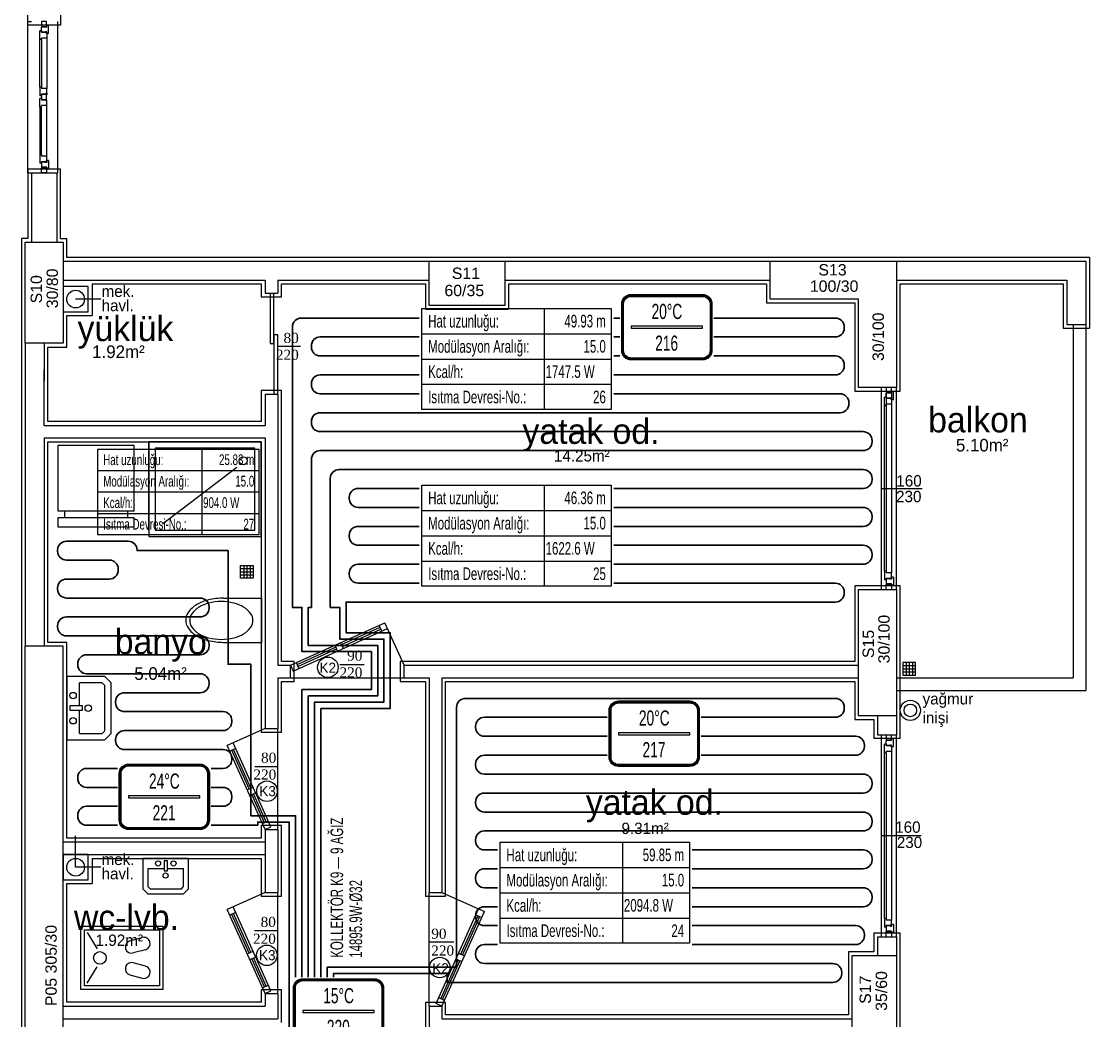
# Model space of a CAD drawing. Header units: centimetres. Extents: x 252602 to 265542, y -444050 to -441150.
# Drawn here: x 257765 to 258611, y -442857 to -442066 of the extents above; entities that cross this region are included whole.
import ezdxf
from ezdxf.enums import TextEntityAlignment as Align

# ---------------------------------------------------------------- set-up
doc = ezdxf.new("R2010")
doc.units = ezdxf.units.CM
for name, color, linetype in [('ROTAS-ISITMA-CAP', 41, 'Continuous'), ('ROTAS-ISITMA-ETIKET', 2, 'Continuous'), ('ROTAS-ISITMA-MAHAL-ETIKET', 2, 'Continuous'), ('ROTAS-MIMARI', 8, 'Continuous'), ('ROTAS-MIMARI-YAZI', 8, 'Continuous')]:
    doc.layers.add(name, color=color, linetype=linetype)
doc.layers.add('ROTAS-ISITMA-PEX', color=1, linetype='Continuous', lineweight=30)
doc.styles.add('arial_1_18', font='arial.ttf', dxfattribs={"height": 0.2})
doc.styles.add('ROTAS-YAZI', font='arial.ttf')

# ---------------------------------------------------------------- blocks, each defined once
blk = doc.blocks.new('ROTAS-YI-MAHAL')
at = {"color": 2, "extrusion": (0, 0, -1)}
for points in [[(35.71, -18.44), (35.71, 18.44, 0.414214), (28.21, 25.94), (-28.21, 25.94, 0.414214), (-35.71, 18.44), (-35.71, -18.44, 0.414214), (-28.21, -25.94), (28.21, -25.94, 0.414214)], [(34.21, -18.44), (34.21, 18.44, 0.414214), (28.21, 24.44), (-28.21, 24.44, 0.414214), (-34.21, 18.44), (-34.21, -18.44, 0.414214), (-28.21, -24.44), (28.21, -24.44, 0.414214)]]:
    blk.add_lwpolyline(points, format="xyb", close=True, dxfattribs=at)
at = {"color": 4, "extrusion": (0, 0, -1)}
for points in [[(35.21, -18.44), (35.21, 18.44, 0.414214), (28.21, 25.44), (-28.21, 25.44, 0.414214), (-35.21, 18.44), (-35.21, -18.44, 0.414214), (-28.21, -25.44), (28.21, -25.44, 0.414214)], [(34.71, -18.44), (34.71, 18.44, 0.414214), (28.21, 24.94), (-28.21, 24.94, 0.414214), (-34.71, 18.44), (-34.71, -18.44, 0.414214), (-28.21, -24.94), (28.21, -24.94, 0.414214)]]:
    blk.add_lwpolyline(points, format="xyb", close=True, dxfattribs=at)
at = {"color": 2, "extrusion": (0, 0, -1)}
blk.add_lwpolyline([(28.21, -0.75), (-28.21, -0.75), (-28.21, 0.75), (28.21, 0.75)], close=True, dxfattribs=at)
at = {"color": 4, "style": 'ROTAS-YAZI', "width": 0.65}
blk.add_attdef('DERECE', (-12.12, 6.47), '', height=12, dxfattribs=at)
at = {"color": 2, "style": 'ROTAS-YAZI', "width": 0.65, "flags": 1}
for tag in ['ALAN', 'MAHAL']:
    blk.add_attdef(tag, (0, 0), '', height=5, dxfattribs=at)
at = {"color": 1, "style": 'ROTAS-YAZI', "width": 0.65}
blk.add_attdef('NO', (-9.26, -18.64), '', height=12, dxfattribs=at)
blk = doc.blocks.new('ROTAS-YI-ETIKET')
at = {"color": 2}
for p, q in [((96.87, 0), (96.87, -80)), ((0, -20), (150, -20)), ((0, -40), (150, -40)), ((0, -60), (150, -60))]:
    blk.add_line(p, q, dxfattribs=at)
at = {"color": 2, "extrusion": (0, 0, -1)}
blk.add_lwpolyline([(-150, 0), (-150, -80), (0, -80), (0, 0)], close=True, dxfattribs=at)
at = {"color": 2, "style": 'ROTAS-YAZI', "width": 0.65}
for s, p in [('Hat uzunluğu:', (5, -10)), ('Modülasyon Aralığı:', (5, -30)), ('Kcal/h:', (5, -50)), ('Isıtma Devresi-No.:', (5, -70))]:
    blk.add_text(s, height=10, dxfattribs=at).set_placement(p, align=Align.MIDDLE_LEFT)
at = {"color": 2, "style": 'ROTAS-YAZI', "width": 0.65, "flags": 1}
for tag in ['ALAN', 'NO', 'DERECE', 'BORU', 'MAHAL']:
    blk.add_attdef(tag, (0, 0), '', height=5, dxfattribs=at)
at = {"color": 2, "style": 'ROTAS-YAZI', "width": 0.65}
for tag, p in [('UZ', (145.7, -14.93)), ('AR', (145.7, -34.94)), ('NO1', (145.7, -75.02))]:
    blk.add_attdef(tag, text='', height=10, dxfattribs=at).set_placement(p, align=Align.RIGHT)
blk.add_attdef('YER', (98.01, -54.93), '', height=10, dxfattribs=at)

msp = doc.modelspace()

# ---------------------------------------------------------------- linework, layer by layer
at = {"layer": 'ROTAS-ISITMA-PEX'}
for points in [[(257987, -442895), (257987, -442595), (258042, -442595), (258042, -442565), (257987, -442565), (257987, -442530), (257979.5, -442530), (257979.5, -442525.75), (257979.5, -442307.75, -0.414214), (257986.5, -442300.75), (258409.5, -442300.75, -0.414214), (258416.5, -442307.75), (258416.5, -442308.75, -0.414214), (258409.5, -442315.75), (258001.5, -442315.75, 0.414214), (257994.5, -442322.75), (257994.5, -442323.75, 0.414214), (258001.5, -442330.75), (258409.5, -442330.75, -0.414214), (258416.5, -442337.75), (258416.5, -442338.75, -0.414214), (258409.5, -442345.75), (258001.5, -442345.75, 0.414214), (257994.5, -442352.75), (257994.5, -442353.75, 0.414214), (258001.5, -442360.75), (258413.14, -442360.75, -0.414214), (258420.14, -442367.75), (258420.14, -442368.75, -0.414214), (258413.14, -442375.75), (258001.5, -442375.75, 0.414214), (257994.5, -442382.75), (257994.5, -442383.75, 0.414214), (258001.5, -442390.75), (258431.5, -442390.75, -0.414214), (258438.5, -442397.75), (258438.5, -442398.75, -0.414214), (258431.5, -442405.75), (258001.5, -442405.75, 0.414214), (257994.5, -442412.75), (257994.5, -442525.75), (257994.5, -442530), (257992, -442530), (257992, -442560), (258047, -442560), (258047, -442600), (257992, -442600), (257992, -442900)], [(257997, -442905), (257997, -442605), (258052, -442605), (258052, -442555), (258017, -442555), (258017, -442530), (258009.5, -442530), (258009.5, -442525.75), (258009.5, -442427.75, -0.414214), (258016.5, -442420.75), (258431.5, -442420.75, -0.414214), (258438.5, -442427.75), (258438.5, -442428.75, -0.414214), (258431.5, -442435.75), (258031.5, -442435.75, 0.414214), (258024.5, -442442.75), (258024.5, -442443.75, 0.414214), (258031.5, -442450.75), (258431.5, -442450.75, -0.414214), (258438.5, -442457.75), (258438.5, -442458.75, -0.414214), (258431.5, -442465.75), (258031.5, -442465.75, 0.414214), (258024.5, -442472.75), (258024.5, -442473.75, 0.414214), (258031.5, -442480.75), (258431.5, -442480.75, -0.414214), (258438.5, -442487.75), (258438.5, -442488.75, -0.414214), (258431.5, -442495.75), (258031.5, -442495.75, 0.414214), (258024.5, -442502.75), (258024.5, -442503.75, 0.414214), (258031.5, -442510.75), (258409.5, -442510.75, -0.414214), (258416.5, -442517.75), (258416.5, -442518.75, -0.414214), (258409.5, -442525.75), (258024.5, -442525.75), (258022, -442525.75), (258022, -442550), (258057, -442550), (258057, -442610), (258002, -442610), (258002, -442910)], [(257982, -442890), (257982, -442695), (257946.5, -442695), (257946.5, -442687.5), (257946.5, -442575), (257928.5, -442575), (257928.5, -442485), (257856.5, -442485), (257856.5, -442484.5, 0.414214), (257849.5, -442477.5), (257800.5, -442477.5, 0.414214), (257793.5, -442484.5), (257793.5, -442485.5, 0.414214), (257800.5, -442492.5), (257834.5, -442492.5, -0.414214), (257841.5, -442499.5), (257841.5, -442500.5, -0.414214), (257834.5, -442507.5), (257800.5, -442507.5, 0.414214), (257793.5, -442514.5), (257793.5, -442515.5, 0.414214), (257800.5, -442522.5), (257906.5, -442522.5, -0.414214), (257913.5, -442529.5), (257913.5, -442530.5, -0.414214), (257906.5, -442537.5), (257800.5, -442537.5, 0.414214), (257793.5, -442544.5), (257793.5, -442545.5, 0.414214), (257800.5, -442552.5), (257906.5, -442552.5, -0.414214), (257913.5, -442559.5), (257913.5, -442560.5, -0.414214), (257906.5, -442567.5), (257816.5, -442567.5, 0.414214), (257809.5, -442574.5), (257809.5, -442575.5, 0.414214), (257816.5, -442582.5), (257906.5, -442582.5, -0.414214), (257913.5, -442589.5), (257913.5, -442590.5, -0.414214), (257906.5, -442597.5), (257846.5, -442597.5, 0.414214), (257839.5, -442604.5), (257839.5, -442605.5, 0.414214), (257846.5, -442612.5), (257924.5, -442612.5, -0.414214), (257931.5, -442619.5), (257931.5, -442620.5, -0.414214), (257924.5, -442627.5), (257846.5, -442627.5, 0.414214), (257839.5, -442634.5), (257839.5, -442635.5, 0.414214), (257846.5, -442642.5), (257924.5, -442642.5, -0.414214), (257931.5, -442649.5), (257931.5, -442650.5, -0.414214), (257924.5, -442657.5), (257816.5, -442657.5, 0.414214), (257809.5, -442664.5), (257809.5, -442665.5, 0.414214), (257816.5, -442672.5), (257924.5, -442672.5, -0.414214), (257931.5, -442679.5), (257931.5, -442680.5, -0.414214), (257924.5, -442687.5), (257816.5, -442687.5, 0.414214), (257809.5, -442694.5), (257809.5, -442695.5, 0.414214), (257816.5, -442702.5), (257931.5, -442702.5), (257952, -442702.5), (257952, -442700), (257977, -442700), (257977, -442885)], [(258007, -442915), (258007, -442815), (258109.5, -442815), (258109.5, -442812), (258109.5, -442609, -0.414214), (258116.5, -442602), (258409.5, -442602, -0.414214), (258416.5, -442609), (258416.5, -442610, -0.414214), (258409.5, -442617), (258131.5, -442617, 0.414214), (258124.5, -442624), (258124.5, -442625, 0.414214), (258131.5, -442632), (258425.5, -442632, -0.414214), (258432.5, -442639), (258432.5, -442640, -0.414214), (258425.5, -442647), (258131.5, -442647, 0.414214), (258124.5, -442654), (258124.5, -442655, 0.414214), (258131.5, -442662), (258431.5, -442662, -0.414214), (258438.5, -442669), (258438.5, -442670, -0.414214), (258431.5, -442677), (258131.5, -442677, 0.414214), (258124.5, -442684), (258124.5, -442685, 0.414214), (258131.5, -442692), (258431.5, -442692, -0.414214), (258438.5, -442699), (258438.5, -442700, -0.414214), (258431.5, -442707), (258131.5, -442707, 0.414214), (258124.5, -442714), (258124.5, -442715, 0.414214), (258131.5, -442722), (258431.5, -442722, -0.414214), (258438.5, -442729), (258438.5, -442730, -0.414214), (258431.5, -442737), (258131.5, -442737, 0.414214), (258124.5, -442744), (258124.5, -442745, 0.414214), (258131.5, -442752), (258431.5, -442752, -0.414214), (258438.5, -442759), (258438.5, -442760, -0.414214), (258431.5, -442767), (258131.5, -442767, 0.414214), (258124.5, -442774), (258124.5, -442775, 0.414214), (258131.5, -442782), (258425.5, -442782, -0.414214), (258432.5, -442789), (258432.5, -442790, -0.414214), (258425.5, -442797), (258131.5, -442797, 0.414214), (258124.5, -442804), (258124.5, -442805, 0.414214), (258131.5, -442812), (258407.5, -442812, -0.414214), (258414.5, -442819), (258414.5, -442820, -0.414214), (258407.5, -442827), (258124.5, -442827), (258102, -442827), (258102, -442820), (258012, -442820), (258012, -442920)]]:
    msp.add_lwpolyline(points, format="xyb", dxfattribs=at)
at = {"layer": 'ROTAS-MIMARI', "ltscale": 0.03}
for p, q in [((257769.82, -442068.76), (257769.82, -442058.76)), ((257795.82, -442058.76), (257795.82, -442068.76)), ((257769.82, -442185.76), (257769.82, -442065.76)), ((257769.82, -442065.76), (257772.82, -442065.76)), ((257795.82, -442068.76), (257769.82, -442068.76)), ((257784.82, -442065.76), (257780.82, -442065.76)), ((257780.82, -442065.76), (257780.82, -442069.76)), ((257784.82, -442069.76), (257784.82, -442065.76)), ((257793.82, -442185.76), (257793.82, -442065.76)), ((257779.42, -442080.18), (257779.42, -442073.38)), ((257780.82, -442073.38), (257779.42, -442073.38)), ((257780.82, -442069.76), (257784.82, -442069.76)), ((257785.02, -442070.28), (257780.82, -442070.28)), ((257780.82, -442074.28), (257780.82, -442070.28)), ((257780.82, -442073.38), (257780.82, -442074.58)), ((257784.02, -442074.28), (257780.82, -442074.28)), ((257784.02, -442074.58), (257780.82, -442074.58)), ((257785.02, -442073.98), (257784.02, -442073.98)), ((257784.02, -442074.28), (257784.02, -442073.98)), ((257784.02, -442074.88), (257784.02, -442074.58)), ((257784.52, -442074.88), (257784.02, -442074.88)), ((257785.02, -442074.58), (257784.52, -442074.58)), ((257784.52, -442074.88), (257784.52, -442074.58)), ((257785.02, -442070.28), (257785.02, -442069.08)), ((257786.42, -442069.08), (257785.02, -442069.08)), ((257785.02, -442075.48), (257785.02, -442073.98)), ((257785.02, -442074.58), (257785.02, -442078.98)), ((257786.42, -442075.48), (257785.02, -442075.48)), ((257786.42, -442075.48), (257786.42, -442069.08)), ((257780.82, -442080.18), (257779.42, -442080.18)), ((257779.42, -442117.86), (257779.42, -442080.18)), ((257780.82, -442080.18), (257780.82, -442078.98)), ((257785.02, -442078.98), (257780.82, -442078.98)), ((257780.82, -442080.18), (257780.82, -442117.86)), ((257785.02, -442078.98), (257785.02, -442119.06)), ((257780.82, -442117.86), (257779.42, -442117.86)), ((257779.42, -442117.86), (257779.42, -442124.66)), ((257780.82, -442117.86), (257780.82, -442119.06)), ((257785.02, -442119.06), (257780.82, -442119.06)), ((257785.02, -442123.46), (257785.02, -442119.06)), ((257780.82, -442124.66), (257779.42, -442124.66)), ((257779.42, -442133.66), (257779.42, -442126.86)), ((257780.82, -442126.86), (257779.42, -442126.86)), ((257780.82, -442124.66), (257780.82, -442123.46)), ((257784.02, -442123.46), (257780.82, -442123.46)), ((257784.02, -442123.76), (257780.82, -442123.76)), ((257784.82, -442123.76), (257780.82, -442123.76)), ((257780.82, -442123.76), (257780.82, -442127.76)), ((257780.82, -442127.76), (257780.82, -442128.06)), ((257780.82, -442127.76), (257784.82, -442127.76)), ((257784.52, -442123.16), (257784.02, -442123.16)), ((257784.02, -442123.16), (257784.02, -442123.46)), ((257784.52, -442123.16), (257784.52, -442123.46)), ((257785.02, -442123.46), (257784.52, -442123.46)), ((257784.82, -442127.76), (257784.82, -442123.76)), ((257785.02, -442124.06), (257784.82, -442124.06)), ((257785.02, -442122.56), (257785.02, -442124.06)), ((257780.82, -442133.66), (257779.42, -442133.66)), ((257779.42, -442133.66), (257779.42, -442171.36)), ((257785.02, -442128.06), (257780.82, -442128.06)), ((257780.82, -442133.66), (257780.82, -442132.46)), ((257785.02, -442132.46), (257780.82, -442132.46)), ((257780.82, -442171.36), (257780.82, -442133.66)), ((257784.02, -442128.36), (257784.02, -442128.06)), ((257784.52, -442128.36), (257784.02, -442128.36)), ((257785.02, -442128.06), (257784.52, -442128.06)), ((257784.52, -442128.36), (257784.52, -442128.06)), ((257785.02, -442172.56), (257785.02, -442128.06)), ((257780.82, -442171.36), (257779.42, -442171.36)), ((257779.42, -442171.36), (257779.42, -442178.16)), ((257780.82, -442178.16), (257779.42, -442178.16)), ((257780.82, -442171.36), (257780.82, -442172.56)), ((257785.02, -442172.56), (257780.82, -442172.56)), ((257780.82, -442178.16), (257780.82, -442176.96)), ((257784.02, -442176.96), (257780.82, -442176.96)), ((257780.82, -442177.26), (257780.82, -442181.26)), ((257784.02, -442177.26), (257780.82, -442177.26)), ((257784.52, -442176.66), (257784.02, -442176.66)), ((257784.02, -442176.66), (257784.02, -442176.96)), ((257784.02, -442177.26), (257784.02, -442177.56)), ((257785.02, -442177.56), (257784.02, -442177.56)), ((257784.52, -442176.66), (257784.52, -442176.96)), ((257785.02, -442176.96), (257784.52, -442176.96)), ((257785.02, -442176.96), (257785.02, -442172.56)), ((257786.42, -442176.06), (257785.02, -442176.06)), ((257785.02, -442176.06), (257785.02, -442177.56)), ((257786.42, -442176.06), (257786.42, -442182.46)), ((257769.82, -442182.76), (257769.82, -442237.76)), ((257795.82, -442182.76), (257769.82, -442182.76)), ((257769.82, -442185.76), (257772.82, -442185.76)), ((257772.82, -442185.76), (257772.82, -442240.76)), ((257772.82, -442185.76), (257792.82, -442185.76)), ((257785.02, -442181.26), (257780.82, -442181.26)), ((257780.82, -442185.76), (257780.82, -442181.76)), ((257780.82, -442181.76), (257784.82, -442181.76)), ((257784.82, -442185.76), (257780.82, -442185.76)), ((257784.82, -442181.76), (257784.82, -442185.76)), ((257785.02, -442181.26), (257785.02, -442182.46)), ((257786.42, -442182.46), (257785.02, -442182.46)), ((257787.82, -442185.76), (257793.82, -442185.76)), ((257792.82, -442185.76), (257792.82, -442240.76)), ((257795.82, -442237.76), (257795.82, -442182.76)), ((257769.82, -442237.76), (257764.82, -442237.76)), ((257764.82, -442237.76), (257764.82, -442320.76)), ((257795.82, -442237.76), (257800.82, -442237.76)), ((257800.82, -442252.76), (257800.82, -442237.76)), ((258087.82, -442252.76), (257800.82, -442252.76)), ((258147.82, -442252.76), (258087.82, -442252.76)), ((258610.82, -442252.76), (258147.82, -442252.76)), ((258610.82, -442252.76), (258610.82, -442308.76)), ((257797.82, -442255.76), (258087.82, -442255.76)), ((258147.82, -442255.76), (258357.82, -442255.76)), ((257797.82, -442270.76), (257957.82, -442270.76)), ((257957.82, -442270.76), (257957.82, -442281.05)), ((257967.82, -442270.76), (258087.82, -442270.76)), ((257967.82, -442270.76), (257967.82, -442281.05)), ((258147.82, -442270.76), (258357.82, -442270.76)), ((258457.82, -442270.76), (258592.82, -442270.76)), ((258592.82, -442270.76), (258592.82, -442305.76)), ((257817.82, -442275.76), (257797.82, -442275.76)), ((257797.82, -442275.76), (257797.82, -442295.76)), ((257817.82, -442295.76), (257817.82, -442275.76)), ((257820.82, -442273.76), (257954.82, -442273.76)), ((257820.82, -442273.76), (257820.82, -442298.76)), ((257954.82, -442273.76), (257954.82, -442284.05)), ((257970.82, -442284.05), (257970.82, -442273.76)), ((257970.82, -442273.76), (258084.82, -442273.76)), ((258084.82, -442273.76), (258084.82, -442293.76)), ((258150.82, -442293.76), (258150.82, -442273.76)), ((258150.82, -442273.76), (258354.82, -442273.76)), ((258354.82, -442273.76), (258354.82, -442288.76)), ((258460.82, -442358.76), (258460.82, -442273.76)), ((258460.82, -442273.76), (258589.82, -442273.76)), ((258589.82, -442273.76), (258589.82, -442308.76)), ((257827.82, -442285.76), (257807.82, -442285.76)), ((257954.82, -442284.05), (257970.82, -442284.05)), ((257957.82, -442281.05), (257967.82, -442281.05)), ((257961.82, -442281.05), (257961.82, -442321.05)), ((257964.82, -442321.05), (257964.82, -442281.05)), ((258354.82, -442288.76), (258424.82, -442288.76)), ((258424.82, -442288.76), (258424.82, -442358.76)), ((257797.82, -442295.76), (257817.82, -442295.76)), ((258084.82, -442293.76), (258150.82, -442293.76)), ((257800.82, -442323.76), (257800.82, -442298.76)), ((257800.82, -442298.76), (257820.82, -442298.76)), ((257964.82, -442314.08), (257964.82, -442361.05)), ((257967.82, -442314.08), (257964.82, -442314.08)), ((257967.82, -442361.05), (257967.82, -442314.08)), ((258589.82, -442308.76), (258610.82, -442308.76)), ((258592.82, -442305.76), (258607.82, -442305.76)), ((257764.82, -442320.76), (257764.82, -442560.76)), ((257767.82, -442320.76), (257767.82, -442560.76)), ((257782.82, -442320.76), (257782.82, -442350.76)), ((257961.82, -442321.05), (257964.82, -442321.05)), ((257785.82, -442382.76), (257785.82, -442323.76)), ((257785.82, -442323.76), (257800.82, -442323.76)), ((257967.82, -442323.06), (257985.94, -442323.06)), ((257782.82, -442385.76), (257782.82, -442341.76)), ((258457.82, -442355.76), (258442.82, -442355.76)), ((258446.01, -442515.76), (258446.01, -442355.76)), ((258449.82, -442355.76), (258449.82, -442359.76)), ((258453.82, -442359.76), (258453.82, -442355.76)), ((258457.82, -442515.76), (258457.82, -442355.76)), ((257970.82, -442358.05), (257954.82, -442358.05)), ((257954.82, -442358.05), (257954.82, -442382.76)), ((257957.82, -442361.05), (257957.82, -442385.76)), ((257957.82, -442361.05), (257967.82, -442361.05)), ((257964.82, -442361.05), (257967.82, -442361.05)), ((257967.82, -442361.05), (257967.82, -442575.76)), ((257970.82, -442572.76), (257970.82, -442358.05)), ((258424.82, -442358.76), (258439.82, -442358.76)), ((258439.82, -442358.76), (258460.82, -442358.76)), ((258448.42, -442501.36), (258448.42, -442363.36)), ((258449.82, -442363.36), (258448.42, -442363.36)), ((258448.42, -442370.16), (258448.42, -442363.36)), ((258449.82, -442359.76), (258453.82, -442359.76)), ((258449.82, -442360.26), (258449.82, -442501.36)), ((258449.82, -442364.26), (258449.82, -442360.26)), ((258454.02, -442360.26), (258449.82, -442360.26)), ((258449.82, -442363.36), (258449.82, -442364.56)), ((258453.02, -442364.26), (258449.82, -442364.26)), ((258453.02, -442364.56), (258449.82, -442364.56)), ((258453.02, -442364.26), (258453.02, -442363.96)), ((258454.02, -442363.96), (258453.02, -442363.96)), ((258453.02, -442364.86), (258453.02, -442364.56)), ((258453.52, -442364.86), (258453.02, -442364.86)), ((258453.52, -442364.86), (258453.52, -442364.56)), ((258454.02, -442364.56), (258453.52, -442364.56)), ((258454.02, -442359.06), (258454.02, -442502.56)), ((258455.42, -442359.06), (258454.02, -442359.06)), ((258454.02, -442360.26), (258454.02, -442359.06)), ((258454.02, -442365.46), (258454.02, -442363.96)), ((258454.02, -442364.56), (258454.02, -442368.96)), ((258455.42, -442365.46), (258455.42, -442359.06)), ((258449.82, -442370.16), (258448.42, -442370.16)), ((258454.02, -442368.96), (258449.82, -442368.96)), ((258449.82, -442370.16), (258449.82, -442368.96)), ((258455.42, -442365.46), (258454.02, -442365.46)), ((257782.82, -442385.76), (257957.82, -442385.76)), ((257954.82, -442382.76), (257785.82, -442382.76)), ((257782.82, -442395.76), (257957.82, -442395.76)), ((257782.82, -442395.76), (257782.82, -442560.76)), ((257785.82, -442557.76), (257785.82, -442398.76)), ((257785.82, -442398.76), (257954.82, -442398.76)), ((257865.82, -442468.76), (257865.82, -442398.76)), ((257954.82, -442398.76), (257954.82, -442628.76)), ((257957.82, -442395.76), (257957.82, -442625.76)), ((258446.01, -442435.76), (258478.33, -442435.74)), ((257938.43, -442506.71), (257938.43, -442496.71)), ((257938.43, -442496.71), (257948.43, -442496.71)), ((257938.43, -442499.18), (257948.43, -442499.18)), ((257940.9, -442496.71), (257940.9, -442506.71)), ((257943.51, -442496.71), (257943.51, -442506.71)), ((257946.13, -442496.71), (257946.13, -442506.71)), ((257948.43, -442496.71), (257948.43, -442506.71)), ((257938.43, -442501.71), (257948.43, -442501.71)), ((257938.43, -442504.24), (257948.43, -442504.24)), ((257948.43, -442506.71), (257938.43, -442506.71)), ((258449.82, -442501.36), (258448.42, -442501.36)), ((258448.42, -442501.36), (258448.42, -442508.16)), ((258449.82, -442508.16), (258448.42, -442508.16)), ((258449.82, -442501.36), (258449.82, -442502.56)), ((258454.02, -442502.56), (258449.82, -442502.56)), ((258449.82, -442508.16), (258449.82, -442506.96)), ((258453.02, -442506.96), (258449.82, -442506.96)), ((258449.82, -442507.26), (258449.82, -442511.26)), ((258453.02, -442507.26), (258449.82, -442507.26)), ((258453.52, -442506.66), (258453.02, -442506.66)), ((258453.02, -442506.66), (258453.02, -442506.96)), ((258453.02, -442507.26), (258453.02, -442507.56)), ((258454.02, -442507.56), (258453.02, -442507.56)), ((258453.52, -442506.66), (258453.52, -442506.96)), ((258454.02, -442506.96), (258453.52, -442506.96)), ((258454.02, -442506.96), (258454.02, -442502.56)), ((258455.42, -442506.06), (258454.02, -442506.06)), ((258454.02, -442506.06), (258454.02, -442507.56)), ((258455.42, -442506.06), (258455.42, -442512.46)), ((258439.82, -442512.76), (258424.82, -442512.76)), ((258424.82, -442512.76), (258424.82, -442572.76)), ((258460.82, -442512.76), (258439.82, -442512.76)), ((258454.02, -442511.26), (258449.82, -442511.26)), ((258449.82, -442515.76), (258449.82, -442511.76)), ((258449.82, -442511.76), (258453.82, -442511.76)), ((258453.82, -442511.76), (258453.82, -442515.76)), ((258454.02, -442511.26), (258454.02, -442512.46)), ((258455.42, -442512.46), (258454.02, -442512.46)), ((258460.82, -442515.76), (258460.82, -442512.76)), ((258460.82, -442585.76), (258460.82, -442515.76)), ((257924.95, -442522.62), (257954.88, -442522.62)), ((257954.88, -442522.62), (257954.88, -442557.66)), ((257977.9, -442575.76), (258052.78, -442542.12)), ((258067.9, -442575.76), (258052.78, -442542.12)), ((257979.95, -442580.32), (258054.83, -442546.68)), ((258018.29, -442559.4), (258048.89, -442545.65)), ((258018.93, -442560.84), (258049.53, -442547.09)), ((258050.27, -442548.73), (258048.22, -442544.17)), ((257800.82, -442557.76), (257785.82, -442557.76)), ((257800.82, -442712.76), (257800.82, -442557.76)), ((257924.95, -442557.62), (257954.84, -442557.62)), ((258017.62, -442557.92), (258019.67, -442562.48)), ((257764.82, -442560.76), (257764.82, -442585.76)), ((257983.13, -442575.2), (258013.73, -442561.45)), ((257983.77, -442576.64), (258014.37, -442562.89)), ((258013.06, -442559.97), (258015.11, -442564.53)), ((257967.82, -442575.76), (257977.9, -442575.76)), ((257980.9, -442572.76), (257970.82, -442572.76)), ((257977.9, -442585.76), (257977.9, -442575.76)), ((257977.9, -442575.76), (257979.95, -442580.32)), ((257980.9, -442588.76), (257980.9, -442572.76)), ((257982.46, -442573.71), (257984.51, -442578.28)), ((258016.9, -442575.22), (258036.23, -442575.22)), ((258424.82, -442572.76), (258064.9, -442572.76)), ((258064.9, -442572.76), (258064.9, -442588.76)), ((258067.9, -442575.76), (258427.82, -442575.76)), ((258067.9, -442585.76), (258067.9, -442575.76)), ((258472.94, -442573.56), (258462.94, -442573.56)), ((258462.94, -442573.56), (258462.94, -442583.56)), ((258462.94, -442576.03), (258472.94, -442576.03)), ((258465.41, -442573.56), (258465.41, -442583.56)), ((258468.02, -442573.56), (258468.02, -442583.56)), ((258470.64, -442573.56), (258470.64, -442583.56)), ((258472.94, -442583.56), (258472.94, -442573.56)), ((258462.94, -442578.56), (258472.94, -442578.56)), ((258462.94, -442581.09), (258472.94, -442581.09)), ((258462.94, -442583.56), (258472.94, -442583.56)), ((257764.82, -442585.76), (257764.82, -442790.76)), ((257967.82, -442585.76), (257967.82, -442625.76)), ((257967.82, -442585.76), (257977.9, -442585.76)), ((257970.82, -442628.76), (257970.82, -442588.76)), ((257970.82, -442588.76), (257980.9, -442588.76)), ((257977.9, -442585.76), (258067.9, -442585.76)), ((258064.9, -442588.76), (258084.82, -442588.76)), ((258067.9, -442585.76), (258087.82, -442585.76)), ((258084.82, -442588.76), (258084.82, -442758.76)), ((258087.82, -442585.76), (258087.82, -442755.76)), ((258097.82, -442585.76), (258097.82, -442755.76)), ((258097.82, -442585.76), (258427.82, -442585.76)), ((258100.82, -442758.76), (258100.82, -442588.76)), ((258100.82, -442588.76), (258424.82, -442588.76)), ((258424.82, -442588.76), (258424.82, -442618.76)), ((258460.82, -442633.76), (258460.82, -442585.76)), ((258442.82, -442615.76), (258442.82, -442630.76)), ((258457.82, -442615.76), (258457.82, -442630.76)), ((257957.82, -442625.76), (257927.92, -442639.2)), ((257957.82, -442625.76), (257967.82, -442625.76)), ((257967.82, -442705.76), (257967.82, -442625.76)), ((258424.82, -442618.76), (258439.82, -442618.76)), ((258439.82, -442618.76), (258439.82, -442633.76)), ((257954.82, -442628.76), (257970.82, -442628.76)), ((258460.82, -442633.76), (258439.82, -442633.76)), ((258442.82, -442630.76), (258457.82, -442630.76)), ((258446.01, -442790.76), (258446.01, -442630.76)), ((258449.82, -442630.76), (258449.82, -442634.76)), ((258449.82, -442634.76), (258453.82, -442634.76)), ((258454.02, -442635.26), (258449.82, -442635.26)), ((258449.82, -442639.26), (258449.82, -442635.26)), ((258453.82, -442634.76), (258453.82, -442630.76)), ((258454.02, -442635.26), (258454.02, -442634.06)), ((258455.42, -442634.06), (258454.02, -442634.06)), ((258455.42, -442640.46), (258455.42, -442634.06)), ((258457.82, -442790.76), (258457.82, -442630.76)), ((257957.82, -442705.76), (257927.92, -442639.2)), ((257934.53, -442641.71), (257929.97, -442643.76)), ((257945.2, -442673.7), (257931.45, -442643.1)), ((257962.39, -442703.71), (257932.48, -442637.15)), ((257946.64, -442673.05), (257932.89, -442642.45)), ((258448.42, -442645.16), (258448.42, -442638.36)), ((258449.82, -442638.36), (258448.42, -442638.36)), ((258449.82, -442638.36), (258449.82, -442639.56)), ((258453.02, -442639.26), (258449.82, -442639.26)), ((258453.02, -442639.56), (258449.82, -442639.56)), ((258449.82, -442645.16), (258449.82, -442643.96)), ((258454.02, -442643.96), (258449.82, -442643.96)), ((258454.02, -442638.96), (258453.02, -442638.96)), ((258453.02, -442639.26), (258453.02, -442638.96)), ((258453.02, -442639.86), (258453.02, -442639.56)), ((258453.52, -442639.86), (258453.02, -442639.86)), ((258454.02, -442639.56), (258453.52, -442639.56)), ((258453.52, -442639.86), (258453.52, -442639.56)), ((258454.02, -442640.46), (258454.02, -442638.96)), ((258454.02, -442639.56), (258454.02, -442643.96)), ((258455.42, -442640.46), (258454.02, -442640.46)), ((258454.02, -442643.96), (258454.02, -442777.56)), ((258448.42, -442776.36), (258448.42, -442645.16)), ((258449.82, -442645.16), (258448.42, -442645.16)), ((258449.82, -442645.16), (258449.82, -442776.36)), ((257949.71, -442656.04), (257967.82, -442656.04)), ((257943.72, -442674.36), (257948.28, -442672.31)), ((257945.76, -442678.92), (257950.33, -442676.87)), ((257958.7, -442699.89), (257948.69, -442677.61)), ((257957.26, -442700.54), (257947.25, -442678.26)), ((257970.82, -442702.76), (257954.82, -442702.76)), ((257954.82, -442702.76), (257954.82, -442712.76)), ((257955.78, -442701.2), (257960.34, -442699.15)), ((257970.82, -442758.76), (257970.82, -442702.76)), ((257807.82, -442735.76), (257807.82, -442710.76)), ((257957.82, -442705.76), (257962.39, -442703.71)), ((257957.82, -442705.76), (257957.82, -442755.76)), ((257957.82, -442705.76), (257967.82, -442705.76)), ((257967.82, -442705.76), (257967.82, -442755.76)), ((258477.46, -442710.76), (258446.01, -442710.76)), ((257797.82, -442715.76), (257957.82, -442715.76)), ((257954.82, -442712.76), (257800.82, -442712.76)), ((257797.82, -442725.76), (257957.82, -442725.76)), ((257817.82, -442725.76), (257797.82, -442725.76)), ((257797.82, -442725.76), (257797.82, -442745.76)), ((257817.82, -442745.76), (257817.82, -442725.76)), ((257827.82, -442735.76), (257807.82, -442735.76)), ((257820.82, -442728.76), (257954.82, -442728.76)), ((257820.82, -442728.76), (257820.82, -442748.76)), ((257897.31, -442728.76), (257861.05, -442728.76)), ((257861.05, -442728.76), (257861.05, -442752.76)), ((257865.05, -442736.76), (257877.84, -442736.76)), ((257865.05, -442736.76), (257865.05, -442751.11)), ((257877.84, -442730.59), (257877.84, -442738.59)), ((257880.52, -442730.59), (257877.84, -442730.59)), ((257880.52, -442738.59), (257880.52, -442730.59)), ((257880.52, -442736.76), (257893.31, -442736.76)), ((257893.31, -442751.11), (257893.31, -442736.76)), ((257897.31, -442752.76), (257897.31, -442728.76)), ((257954.82, -442728.76), (257954.82, -442758.76)), ((257877.84, -442738.59), (257880.52, -442738.59)), ((257797.82, -442745.76), (257817.82, -442745.76)), ((257800.82, -442787.76), (257800.82, -442748.76)), ((257800.82, -442748.76), (257820.82, -442748.76)), ((257861.05, -442752.76), (257865.05, -442756.76)), ((257865.05, -442751.11), (257866.71, -442752.76)), ((257866.71, -442752.76), (257891.66, -442752.76)), ((257891.66, -442752.76), (257893.31, -442751.11)), ((257893.31, -442756.76), (257897.31, -442752.76)), ((257865.05, -442756.76), (257893.31, -442756.76)), ((257957.82, -442755.76), (257927.92, -442769.2)), ((257954.82, -442758.76), (257970.82, -442758.76)), ((257957.82, -442755.76), (257967.82, -442755.76)), ((257967.82, -442835.76), (257967.82, -442755.76)), ((258084.82, -442758.76), (258100.82, -442758.76)), ((258087.82, -442755.76), (258097.82, -442755.76)), ((258087.82, -442845.76), (258087.82, -442755.76)), ((258097.82, -442755.76), (258131.47, -442770.88)), ((257957.82, -442835.76), (257927.92, -442769.2)), ((257962.39, -442833.71), (257932.48, -442767.15)), ((258093.26, -442843.71), (258126.91, -442768.83)), ((258097.82, -442845.76), (258131.47, -442770.88)), ((257934.53, -442771.71), (257929.97, -442773.76)), ((257945.2, -442803.7), (257931.45, -442773.1)), ((257946.64, -442803.05), (257932.89, -442772.45)), ((258112.75, -442804.73), (258126.5, -442774.13)), ((258114.19, -442805.38), (258127.94, -442774.78)), ((258124.86, -442773.39), (258129.42, -442775.44)), ((258449.82, -442776.36), (258448.42, -442776.36)), ((258448.42, -442776.36), (258448.42, -442783.16)), ((258449.82, -442776.36), (258449.82, -442777.56)), ((258454.02, -442777.56), (258449.82, -442777.56)), ((258454.02, -442781.96), (258454.02, -442777.56)), ((257800.82, -442842.74), (257800.82, -442787.76)), ((257811.98, -442832.54), (257811.98, -442782.54)), ((257811.98, -442782.54), (257876.98, -442782.54)), ((257814.76, -442829.76), (257814.76, -442785.32)), ((257814.76, -442785.32), (257874.19, -442785.32)), ((257816.98, -442787.54), (257824.75, -442800.29)), ((257874.19, -442785.32), (257874.19, -442829.76)), ((257876.98, -442782.54), (257876.98, -442832.54)), ((257949.33, -442785.98), (257967.44, -442785.98)), ((258439.82, -442787.76), (258439.82, -442802.76)), ((258439.82, -442787.76), (258460.82, -442787.76)), ((258449.82, -442783.16), (258448.42, -442783.16)), ((258449.82, -442783.16), (258449.82, -442781.96)), ((258453.02, -442781.96), (258449.82, -442781.96)), ((258449.82, -442782.26), (258449.82, -442786.26)), ((258453.02, -442782.26), (258449.82, -442782.26)), ((258454.02, -442786.26), (258449.82, -442786.26)), ((258449.82, -442790.76), (258449.82, -442786.76)), ((258449.82, -442786.76), (258453.82, -442786.76)), ((258453.52, -442781.66), (258453.02, -442781.66)), ((258453.02, -442781.66), (258453.02, -442781.96)), ((258453.02, -442782.26), (258453.02, -442782.56)), ((258454.02, -442782.56), (258453.02, -442782.56)), ((258453.52, -442781.66), (258453.52, -442781.96)), ((258454.02, -442781.96), (258453.52, -442781.96)), ((258453.82, -442786.76), (258453.82, -442790.76)), ((258455.42, -442781.06), (258454.02, -442781.06)), ((258454.02, -442781.06), (258454.02, -442782.56)), ((258454.02, -442786.26), (258454.02, -442787.46)), ((258455.42, -442787.46), (258454.02, -442787.46)), ((258455.42, -442781.06), (258455.42, -442787.46)), ((258460.82, -442805.76), (258460.82, -442787.76)), ((257764.82, -442790.76), (257764.82, -442865.76)), ((257850.85, -442794.01), (257860.51, -442791.42)), ((258107.25, -442795), (258087.92, -442795)), ((258442.82, -442790.76), (258442.82, -442805.76)), ((258442.82, -442790.76), (258457.82, -442790.76)), ((258457.82, -442790.76), (258457.82, -442805.76)), ((257863.1, -442801.08), (257853.44, -442803.66)), ((257943.72, -442804.36), (257948.28, -442802.31)), ((258115.67, -442806.04), (258111.11, -442803.99)), ((258439.82, -442802.76), (258419.82, -442802.76)), ((258419.82, -442802.76), (258419.82, -442852.76)), ((257863.1, -442814.01), (257853.44, -442811.42)), ((257945.76, -442808.92), (257950.33, -442806.87)), ((257957.26, -442830.54), (257947.25, -442808.26)), ((257958.7, -442829.89), (257948.69, -442807.61)), ((258096.95, -442839.89), (258110.7, -442809.29)), ((258098.39, -442840.54), (258112.14, -442809.94)), ((258113.62, -442810.6), (258109.06, -442808.55)), ((258460.82, -442865.76), (258460.82, -442805.76)), ((257816.98, -442827.54), (257824.75, -442814.72)), ((257850.85, -442821.08), (257860.51, -442823.66)), ((257874.19, -442829.76), (257814.76, -442829.76)), ((257955.78, -442831.2), (257960.34, -442829.15)), ((257876.98, -442832.54), (257811.98, -442832.54)), ((257970.82, -442832.76), (257954.82, -442832.76)), ((257954.82, -442832.76), (257954.82, -442842.76)), ((257957.82, -442835.76), (257962.39, -442833.71)), ((257957.82, -442835.76), (257957.82, -442845.76)), ((257957.82, -442835.76), (257967.82, -442835.76)), ((257967.82, -442835.76), (257967.82, -442855.76)), ((257970.82, -442858.76), (257970.82, -442832.76)), ((257797.82, -442845.74), (257957.82, -442845.74)), ((257954.82, -442842.74), (257800.82, -442842.74)), ((258100.82, -442842.76), (258084.82, -442842.76)), ((258084.82, -442842.76), (258084.82, -442850.76)), ((258087.82, -442845.76), (258087.82, -442875.76)), ((258087.82, -442845.76), (258097.82, -442845.76)), ((258097.82, -442845.76), (258093.26, -442843.71)), ((258099.87, -442841.2), (258095.31, -442839.15)), ((258097.82, -442845.76), (258097.82, -442855.76)), ((258100.82, -442847.76), (258100.82, -442842.76)), ((258084.82, -442850.76), (258084.82, -442865.76)), ((258100.82, -442852.76), (258100.82, -442847.76)), ((258419.82, -442852.76), (258100.82, -442852.76)), ((257797.82, -442855.74), (257967.82, -442855.74)), ((258097.82, -442855.76), (258422.82, -442855.76))]:
    msp.add_line(p, q, dxfattribs=at)
for points in [[(257767.82, -442320.76), (257767.82, -442240.76)], [(257767.82, -442240.76), (257797.82, -442240.76)], [(257797.82, -442240.76), (257797.82, -442320.76)], [(258087.82, -442255.76), (258147.82, -442255.76)], [(258087.82, -442290.76), (258087.82, -442255.76)], [(258147.82, -442255.76), (258147.82, -442290.76)], [(258357.82, -442255.76), (258457.82, -442255.76)], [(258357.82, -442285.76), (258357.82, -442255.76)], [(258457.82, -442255.76), (258457.82, -442355.76)], [(258457.82, -442255.76), (258607.82, -442255.76)], [(258607.82, -442255.76), (258607.82, -442305.76)], [(258427.82, -442285.76), (258357.82, -442285.76)], [(258427.82, -442355.76), (258427.82, -442285.76)], [(258147.82, -442290.76), (258087.82, -442290.76)], [(258597.82, -442305.76), (258597.82, -442585.76)], [(258607.82, -442305.76), (258607.82, -442595.76)], [(257797.82, -442320.76), (257767.82, -442320.76)], [(258457.82, -442355.76), (258427.82, -442355.76)], [(257793.99, -442401.39), (257853.99, -442401.39), (257853.99, -442453.74), (257793.99, -442453.74), (257793.99, -442401.39)], [(257876.56, -442463.76), (257935.56, -442418.76)], [(257798.99, -442453.74), (257798.99, -442458.74)], [(257848.99, -442453.74), (257848.99, -442458.74)], [(257793.99, -442458.74), (257853.99, -442458.74), (257853.99, -442466.39), (257793.99, -442466.39), (257793.99, -442458.74)], [(258427.82, -442615.76), (258427.82, -442515.76)], [(258427.82, -442515.76), (258457.82, -442515.76)], [(258457.82, -442515.76), (258457.82, -442615.76)], [(257797.82, -442560.76), (257767.82, -442560.76)], [(257767.82, -442865.76), (257767.82, -442560.76)], [(257797.82, -442865.76), (257797.82, -442560.76)], [(257810.82, -442629.75), (257828.75, -442629.75), (257830.82, -442627.68), (257830.82, -442591.82), (257828.75, -442589.75), (257810.82, -442589.75)], [(257810.82, -442607.95), (257810.82, -442589.75)], [(258457.82, -442585.76), (258597.82, -442585.76)], [(258457.82, -442595.76), (258607.82, -442595.76)], [(257810.82, -442629.75), (257810.82, -442611.3)], [(258457.82, -442615.76), (258427.82, -442615.76)], [(258422.82, -442865.76), (258422.82, -442805.76)], [(258422.82, -442805.76), (258457.82, -442805.76)], [(258457.82, -442805.76), (258457.82, -442865.76)]]:
    msp.add_lwpolyline(points, dxfattribs=at)
for points in [[(257954.82, -442398.76), (257865.82, -442398.76), (257865.82, -442473.76), (257954.82, -442473.76)], [(257949.82, -442403.76), (257870.82, -442403.76), (257870.82, -442468.76), (257949.82, -442468.76)], [(257800.82, -442584.75), (257800.82, -442634.75), (257830.82, -442634.75), (257835.82, -442629.75), (257835.82, -442589.75), (257830.82, -442584.75)], [(257803.11, -442611.3), (257813.11, -442611.3), (257813.11, -442607.95), (257803.11, -442607.95)]]:
    msp.add_lwpolyline(points, close=True, dxfattribs=at)
for centre, radius in [((257807.82, -442285.76), 7), ((257940.56, -442413.76), 3.16), ((258007.59, -442577.44), 8.14), ((257805.82, -442599.75), 2.52), ((257817.78, -442609.75), 2.52), ((258468.82, -442611.5), 8), ((258468.82, -442611.5), 5), ((257805.82, -442619.75), 2.52), ((257959.32, -442675.53), 8.14), ((257807.82, -442735.76), 7), ((257873.05, -442732.76), 2.02), ((257885.31, -442732.76), 2.02), ((257879.08, -442742.33), 2.02), ((257826.98, -442807.54), 5), ((257959.22, -442805.52), 8.14), ((258096.19, -442815.16), 8.14)]:
    msp.add_circle(centre, radius, dxfattribs=at)
for centre, radius, start, end in [((257920.92, -442557.2), 34.11, 103.58371, 120.25644), ((257924.95, -442573.87), 51.26, 90, 103.58371), ((257923.19, -442566.81), 41.53, 90, 103.95685), ((257923.19, -442566.81), 41.53, 76.04315, 90), ((257905.53, -442540.12), 10.58, 144.62219, 180), ((257914.79, -442546.69), 21.94, 120.25644, 144.62219), ((257914.98, -442545.45), 18.4, 120.96376, 145.38051), ((257919.94, -442553.71), 28.03, 103.95685, 120.96376), ((257926.44, -442553.71), 28.03, 59.03624, 76.04315), ((257931.4, -442545.45), 18.4, 34.61949, 59.03624), ((257905.53, -442540.12), 10.58, 180, 215.37781), ((257907.49, -442540.28), 9.3, 145.38051, 180), ((257907.49, -442540.28), 9.3, 180, 214.61949), ((257938.89, -442540.28), 9.3, 0, 34.61949), ((257938.89, -442540.28), 9.3, 325.38051, 0), ((257914.79, -442533.54), 21.94, 215.37781, 239.74356), ((257914.98, -442535.11), 18.4, 214.61949, 239.03624), ((257919.94, -442526.85), 28.03, 239.03624, 256.04315), ((257926.44, -442526.85), 28.03, 283.95685, 300.96376), ((257931.4, -442535.11), 18.4, 300.96376, 325.38051), ((257920.92, -442523.03), 34.11, 239.74356, 256.41629), ((257924.95, -442506.36), 51.26, 256.41629, 270), ((257923.19, -442513.75), 41.53, 256.04315, 270), ((257923.19, -442513.75), 41.53, 270, 283.95685), ((257852.15, -442798.83), 5, 105, 285), ((257861.81, -442796.25), 5, 15, 105), ((257861.81, -442796.25), 5, 285, 15), ((257852.15, -442816.25), 5, 75, 255), ((257861.81, -442818.83), 5, 255, 345), ((257861.81, -442818.83), 5, 345, 75)]:
    msp.add_arc(centre, radius, start, end, dxfattribs=at)

# ---------------------------------------------------------------- block references
at = {"layer": 'ROTAS-ISITMA-ETIKET', "xscale": 0.85, "yscale": 0.85}
msp.add_blockref('ROTAS-YI-ETIKET', (257825.41, -442404.5), dxfattribs=at).add_auto_attribs({'UZ': '25.83 m', 'AR': '15.0', 'NO1': '27', 'YER': '904.0 W'})

# ---------------------------------------------------------------- texts
at = {"layer": 'ROTAS-ISITMA-CAP', "color": 41, "style": 'ROTAS-YAZI', "width": 0.65}
for s, p in [('KOLLEKTÖR K9 — 9 AĞIZ', (258019.66, -442807.46)), ('14895.9W-%%C32', (258034.66, -442807.46))]:
    msp.add_text(s, height=10, rotation=90, dxfattribs=at).set_placement(p)
at = {"layer": 'ROTAS-MIMARI-YAZI', "ltscale": 0.03, "style": 'arial_1_18'}
for s, p in [('30/80', (257793.81, -442293)), ('S10', (257781.16, -442289.15)), ('30/100', (258447.9, -442334.83)), ('30/100', (258452.45, -442574.28)), ('S15', (258440.03, -442570.09)), ('P05 305/30', (257792.82, -442845.76)), ('35/60', (258450.4, -442849.49)), ('S17', (258437.64, -442843.98))]:
    msp.add_text(s, height=9, rotation=90, dxfattribs=at).set_placement(p)
for s, p in [('S11', (258105.71, -442269.79)), ('S13', (258396.03, -442267.05)), ('100/30', (258389.26, -442279.97)), ('60/35', (258099.86, -442283.42))]:
    msp.add_text(s, height=9, dxfattribs=at).set_placement(p)
at = {"layer": 'ROTAS-MIMARI-YAZI', "ltscale": 0.03}
for s, p in [('mek.', (257828.35, -442284.01)), ('havl.', (257828.35, -442295.32)), ('160', (258457.74, -442434.21)), ('230', (258457.56, -442446.62)), ('160', (258456.87, -442708.46)), ('230', (258458.12, -442720.53)), ('mek.', (257828.35, -442734.01)), ('havl.', (257828.35, -442745.32))]:
    msp.add_text(s, height=9, dxfattribs=at).set_placement(p)
for s, width, insert, char_height, attachment_point in [('yüklük', 237.6489, (257885.15, -442299.02), 20, 3), ('1.92m²', 64.7169, (257862.52, -442322.45), 10, 3), ('balkon', 237.6489, (258561.79, -442371.33), 20, 3), ('yatak od.', 237.6489, (258270.19, -442380.41), 20, 3), ('5.10m²', 64.7169, (258546.52, -442396.46), 10, 3), ('14.25m²', 64.7169, (258186.6, -442405.39), 9, 1), ('banyo', 237.6489, (257911.66, -442547.01), 20, 3), ('5.04m²', 64.7169, (257895.87, -442577.33), 10, 3), ('yağmur\\Pinişi', 115.95, (258478.52, -442624.59), 9, 7), ('yatak od.', 237.6489, (258320.39, -442674.21), 20, 3), ('9.31m²', 64.7169, (258240.1, -442700.44), 9, 1), ('wc-lvb.', 237.6489, (257889.7, -442765.52), 20, 3), ('1.92m²', 64.7169, (257823.64, -442789.04), 9, 1)]:
    msp.add_mtext_dynamic_manual_height_columns(s, width=width, gutter_width=45, heights=[0], dxfattribs=dict(at, insert=insert, char_height=char_height, attachment_point=attachment_point))
at = {"layer": 'ROTAS-MIMARI-YAZI', "ltscale": 0.03, "char_height": 8}
for s, insert, width, attachment_point in [('{\\fTimes New Roman|b0|i0|c162|p18;80\\P220}', (257984.52, -442333.97), 23.5115, 9), ('{\\fTimes New Roman|b0|i0|c162|p18;90\\P220}', (258034.91, -442564.14), 23.5115, 3), ('K2', (258000.93, -442581.77), 23.8917, 7), ('{\\fTimes New Roman|b0|i0|c162|p18;80\\P220}', (257966.71, -442645), 23.5115, 3), ('K3', (257966.35, -442671.48), 23.8917, 3), ('{\\fTimes New Roman|b0|i0|c162|p18;80\\P220}', (257966.37, -442775.08), 23.5115, 3), ('{\\fTimes New Roman|b0|i0|c162|p18;90\\P220}', (258089.43, -442784.39), 23.5115, 1), ('K3', (257966.13, -442801.37), 23.8917, 3), ('K2', (258090.24, -442811.77), 23.8917, 1)]:
    msp.add_mtext(s, dxfattribs=dict(at, insert=insert, width=width, attachment_point=attachment_point))

# ---------------------------------------------------------------- next in the draw order: wipeouts: each hides what was drawn before it
for points in [[(258239, -442335), (258313, -442335), (258313, -442281), (258239, -442281)], [(258233.99, -442291.25), (258233.99, -442375.25), (258079.99, -442375.25), (258079.99, -442291.25), (258081.82, -442291.25), (258081.82, -442293.76), (258084.82, -442293.76), (258084.82, -442296.76), (258150.82, -442296.76), (258150.82, -442293.76), (258153.82, -442293.76), (258153.82, -442291.25)], [(258080, -442515.25), (258234, -442515.25), (258234, -442431.25), (258080, -442431.25)], [(258229, -442657), (258303, -442657), (258303, -442603), (258229, -442603)], [(257841, -442707), (257915, -442707), (257915, -442653), (257841, -442653)], [(258142, -442798), (258296, -442798), (258296, -442714), (258142, -442714)], [(257979, -442877), (258053, -442877), (258053, -442823), (257979, -442823)]]:
    msp.add_wipeout(points)

# ---------------------------------------------------------------- next in the draw order: block references
at = {"layer": 'ROTAS-ISITMA-ETIKET'}
for p, values in [((258081.99, -442293.25), {'UZ': '49.93 m', 'AR': '15.0', 'NO1': '26', 'YER': '1747.5 W'}), ((258082, -442433.25), {'UZ': '46.36 m', 'AR': '15.0', 'NO1': '25', 'YER': '1622.6 W'}), ((258144, -442716), {'UZ': '59.85 m', 'AR': '15.0', 'NO1': '24', 'YER': '2094.8 W'})]:
    msp.add_blockref('ROTAS-YI-ETIKET', p, dxfattribs=at).add_auto_attribs(values)
at = {"layer": 'ROTAS-ISITMA-MAHAL-ETIKET'}
for p, values in [((258276, -442308), {'DERECE': '20%%DC', 'NO': '216'}), ((258266, -442630), {'DERECE': '20%%DC', 'NO': '217'}), ((257878, -442680), {'DERECE': '24%%DC', 'NO': '221'}), ((258016, -442850), {'DERECE': '15%%DC', 'NO': '220'})]:
    msp.add_blockref('ROTAS-YI-MAHAL', p, dxfattribs=at).add_auto_attribs(values)

doc.saveas('drawing.dxf')
